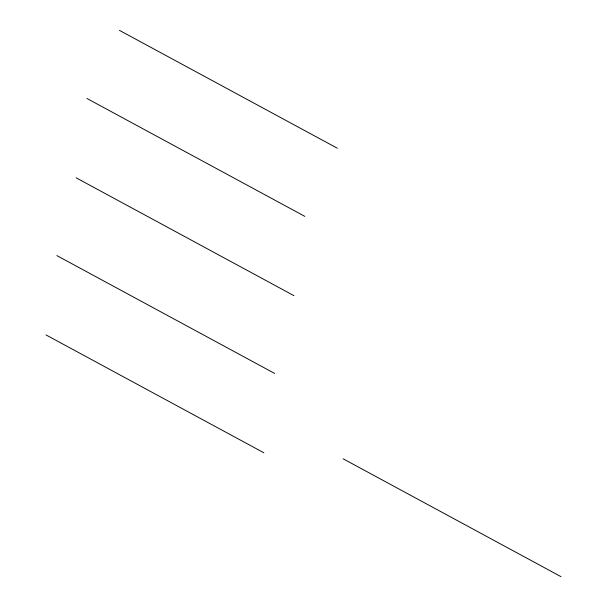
<?xml version="1.0" encoding="UTF-8"?>
<svg xmlns="http://www.w3.org/2000/svg" width="607" height="607" viewBox="0 0 607 607"><rect width="100%" height="100%" fill="white"/><g stroke="black" fill="none" stroke-linecap="round" stroke-linejoin="round"><path stroke-width="0.91" d="M119.427 30.35L337.257 148.199M86.998 98.509L304.828 216.365M76.148 177.821L293.978 295.677M56.868 255.608L274.698 373.464M343.152 458.801L560.989 576.65M46.011 334.927L263.848 452.776"/></g></svg>
